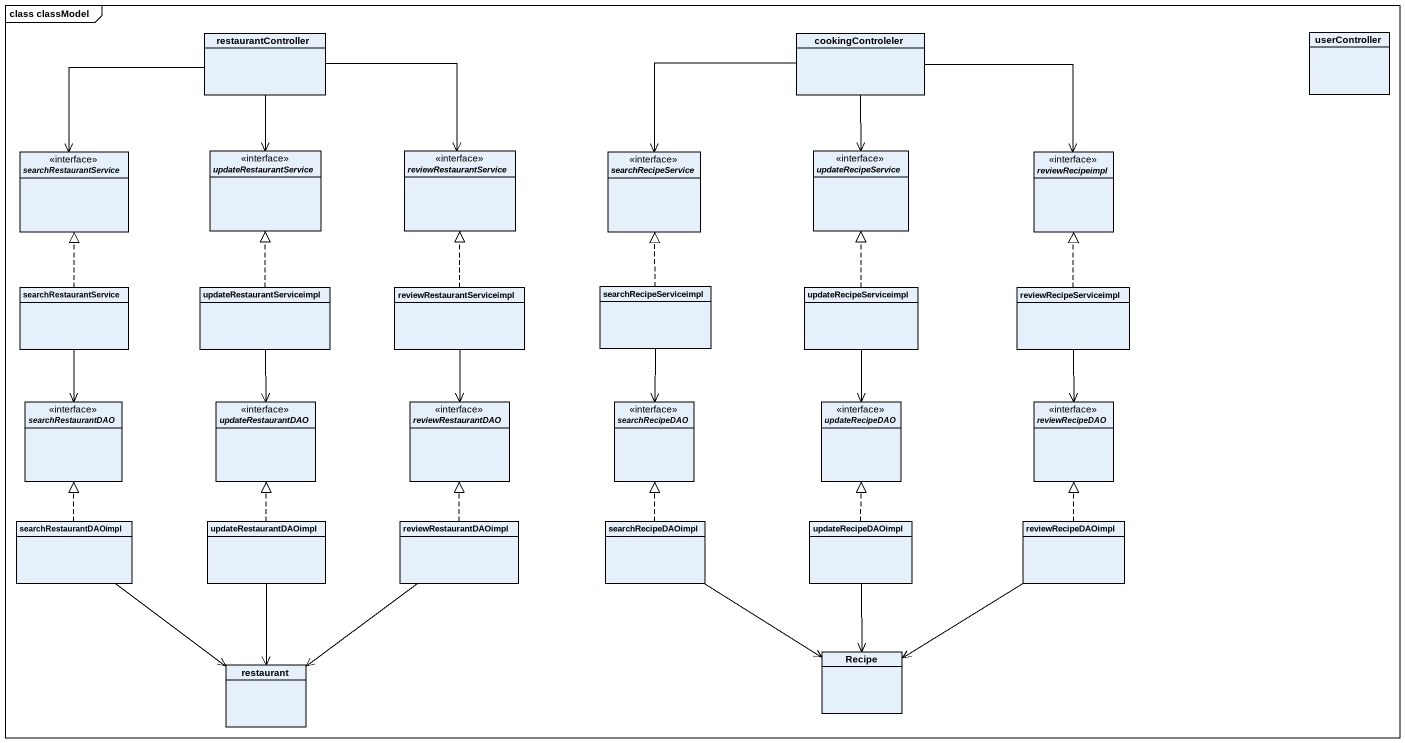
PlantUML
@startuml
mainframe class classModel
hide circle
hide empty members
class restaurantController
class cookingControleler
class userController
interface searchRestaurantService
interface updateRestaurantService
interface reviewRestaurantService
interface searchRecipeService
interface updateRecipeService
interface reviewRecipeimpl
class "searchRestaurantService" as searchRestaurantService_2
class updateRestaurantServiceimpl
class reviewRestaurantServiceimpl
class searchRecipeServiceimpl
class updateRecipeServiceimpl
class reviewRecipeServiceimpl
interface searchRestaurantDAO
interface updateRestaurantDAO
interface reviewRestaurantDAO
interface searchRecipeDAO
interface updateRecipeDAO
interface reviewRecipeDAO
class searchRestaurantDAOimpl
class updateRestaurantDAOimpl
class reviewRestaurantDAOimpl
class searchRecipeDAOimpl
class updateRecipeDAOimpl
class reviewRecipeDAOimpl
class Recipe
class restaurant
restaurantController --> searchRestaurantService
restaurantController --> updateRestaurantService
restaurantController --> reviewRestaurantService
cookingControleler --> searchRecipeService
cookingControleler --> updateRecipeService
cookingControleler -right-> reviewRecipeimpl
searchRestaurantService_2 .up.|> searchRestaurantService
searchRestaurantService_2 --> searchRestaurantDAO
updateRestaurantServiceimpl .up.|> updateRestaurantService
updateRestaurantServiceimpl --> updateRestaurantDAO
reviewRestaurantServiceimpl .up.|> reviewRestaurantService
reviewRestaurantServiceimpl --> reviewRestaurantDAO
searchRecipeServiceimpl .up.|> searchRecipeService
searchRecipeServiceimpl --> searchRecipeDAO
updateRecipeServiceimpl .up.|> updateRecipeService
updateRecipeServiceimpl --> updateRecipeDAO
reviewRecipeServiceimpl .up.|> reviewRecipeimpl
reviewRecipeServiceimpl --> reviewRecipeDAO
searchRestaurantDAOimpl .up.|> searchRestaurantDAO
searchRestaurantDAOimpl --> restaurant
updateRestaurantDAOimpl .up.|> updateRestaurantDAO
updateRestaurantDAOimpl --> restaurant
reviewRestaurantDAOimpl .up.|> reviewRestaurantDAO
reviewRestaurantDAOimpl --> restaurant
searchRecipeDAOimpl .up.|> searchRecipeDAO
searchRecipeDAOimpl --> Recipe
updateRecipeDAOimpl .up.|> updateRecipeDAO
updateRecipeDAOimpl --> Recipe
reviewRecipeDAOimpl .up.|> reviewRecipeDAO
reviewRecipeDAOimpl --> Recipe
@enduml
